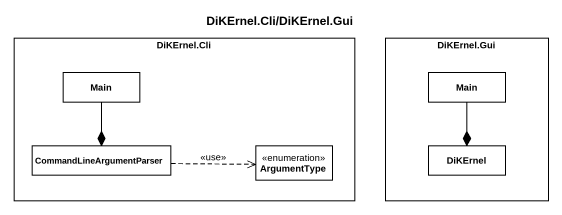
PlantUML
@startuml
title DiKErnel.Cli/DiKErnel.Gui
hide circle
hide empty members
rectangle "DiKErnel.Cli" as DiKErnel_Cli {
  class Main
  class CommandLineArgumentParser
  enum ArgumentType
}
rectangle "DiKErnel.Gui" as DiKErnel_Gui {
  class "Main" as Main_2
  class DiKErnel
}
Main --* CommandLineArgumentParser
Main_2 --* DiKErnel
CommandLineArgumentParser .right.> ArgumentType : <<use>>
@enduml
